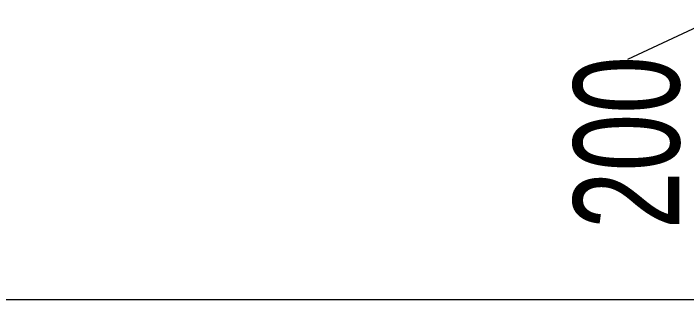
# Model space of a CAD drawing. Header units: millimetres. Extents: x 180139 to 245212, y -4005 to 9345.
# Drawn here: x 184440 to 185710, y -1776 to -1237 of the extents above; entities that cross this region are included whole.
import ezdxf

# ---------------------------------------------------------------- set-up
doc = ezdxf.new("R2010")
doc.units = ezdxf.units.MM
for name, color, linetype, lineweight in [('A-ANNO-DIMS', 7, 'Continuous', 9), ('A-ANNO-DIMS-100', 7, 'Continuous', 9), ('A-FLOR', 7, 'Continuous', 9)]:
    doc.layers.add(name, color=color, linetype=linetype, lineweight=lineweight)
doc.styles.add('Arial', font='arial.ttf', dxfattribs={"width": 0.7, "height": 200})
doc.dimstyles.new('Vnitřní_-_průhledné_2', dxfattribs={"dimscale": 304.8, "dimtxt": 204.05188, "dimasz": 0.426509, "dimexe": 0.328084, "dimexo": 0.0625, "dimgap": 0.065617, "dimtad": 1, "dimdec": 0, "dimrnd": 5, "dimzin": 0, "dimdsep": 46, "dimtxsty": 'Arial', "dimblk1": 'OBLIQUE', "dimblk2": 'OBLIQUE', "dimsah": 1, "dimcen": 0.09, "dimdle": 0.328084, "dimazin": 0, "dimtfac": 1, "dimtdec": 4, "dimtix": 1, "dimtmove": 1, "dimatfit": 3, "dimfxl": 0.328084, "dimfxlon": 1, "dimtvp": 1, "dimtolj": 1, "dimtzin": 0, "dimarcsym": 2})

# ---------------------------------------------------------------- blocks, each defined once
blk = doc.blocks.new('DIMBLOCK7-A')
at = {"layer": 'A-ANNO-DIMS-100', "lineweight": 18}
for p, q in [((186007.2, -1033), (185942.2, -968)), ((186007.2, -1033), (186072.2, -1098)), ((186007.2, -1233), (185942.2, -1168)), ((186007.2, -1233), (186072.2, -1298))]:
    blk.add_line(p, q, dxfattribs=at)
at = {"layer": 'A-ANNO-DIMS-100'}
for p, q in [((186007.2, -1033), (185907.2, -1033)), ((186007.2, -1333), (186007.2, -1033)), ((186007.2, -1033), (186107.2, -1033)), ((185599.2, -1323.2), (186007.2, -1133)), ((186007.2, -1233), (185907.2, -1233)), ((186007.2, -1233), (186107.2, -1233)), ((185599.2, -1323.2), (185599.2, -1323.2))]:
    blk.add_line(p, q, dxfattribs=at)
at = {"layer": 'A-ANNO-DIMS-100', "color": 0, "insert": (185496.6, -1643.4), "char_height": 200, "width": 384.245, "attachment_point": 1, "rotation": 90, "line_spacing_factor": 0.941778, "style": 'Arial'}
blk.add_mtext('200', dxfattribs=at)
blk = doc.blocks.new('_Oblique')
at = {"color": 0, "linetype": 'ByBlock', "lineweight": -2}
blk.add_line((-0.5, -0.5), (0.5, 0.5), dxfattribs=at)

msp = doc.modelspace()

# ---------------------------------------------------------------- linework, layer by layer
at = {"layer": 'A-FLOR'}
msp.add_line((181843.2, -1776), (197949.9, -1776), dxfattribs=at)

# ---------------------------------------------------------------- dimensions: what is measured, and where the dimension line sits
at = {"layer": 'A-ANNO-DIMS'}
dim = msp.add_linear_dim(base=(186007.2, -1033), p1=(185907.2, -1233), p2=(185907.2, -1033), angle=90, dimstyle='Vnitřní_-_průhledné_2', override={"dimpost": '<>', "dimfxl": 200}, dxfattribs=at)
dim.commit()
dim.dimension.update_dxf_attribs({"geometry": 'DIMBLOCK7-A', "text_midpoint": (185629.9, -1451.3), "dimtype": 160, "text_rotation": 90})

doc.saveas('drawing.dxf')
